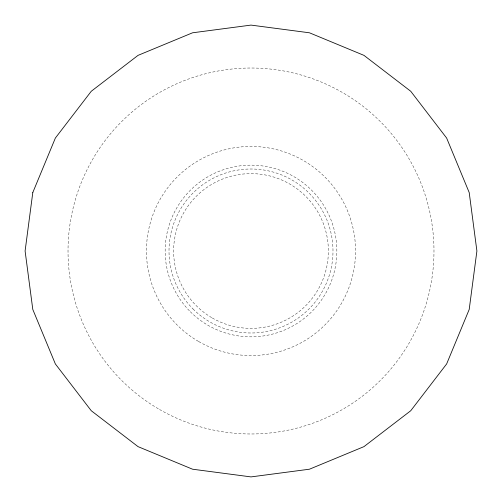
<?xml version="1.0" encoding="UTF-8"?>
<svg xmlns="http://www.w3.org/2000/svg" width="502" height="502" viewBox="0 0 502 502"><rect width="100%" height="100%" fill="white"/><g stroke="black" fill="none" stroke-linecap="round" stroke-linejoin="round"><path stroke-width="0.38" stroke-dasharray="2.51 1.88" d="M159.51 409.463A182.979 182.979 0 0 0 433.979 251A182.979 182.979 0 0 0 159.51 92.537A182.979 182.979 0 0 0 159.51 409.463M190.302 311.698A85.842 85.842 0 0 0 333.918 273.22A85.842 85.842 0 0 0 228.78 168.082A85.842 85.842 0 0 0 190.302 311.698M198.723 341.548A104.554 104.554 0 0 0 355.554 251A104.554 104.554 0 0 0 198.723 160.452A104.554 104.554 0 0 0 198.723 341.548M193.025 308.975A81.989 81.989 0 0 0 330.197 272.222A81.989 81.989 0 0 0 229.778 171.803A81.989 81.989 0 0 0 193.025 308.975M212.315 318.004A77.371 77.371 0 0 0 328.371 251A77.371 77.371 0 0 0 212.315 183.996A77.371 77.371 0 0 0 212.315 318.004"/><path stroke-width="0.75" d="M32.799 192.536L25.1 251L32.799 309.464L55.364 363.95L91.264 410.736L138.05 446.636L192.536 469.201L251 476.9L309.464 469.201L363.95 446.636L410.736 410.736L446.636 363.95L469.201 309.464L476.9 251L469.201 192.536L446.636 138.05L410.736 91.264L363.95 55.364L309.464 32.799L251 25.1L192.536 32.799L138.05 55.364L91.264 91.264L55.364 138.05L32.799 192.536"/></g></svg>
